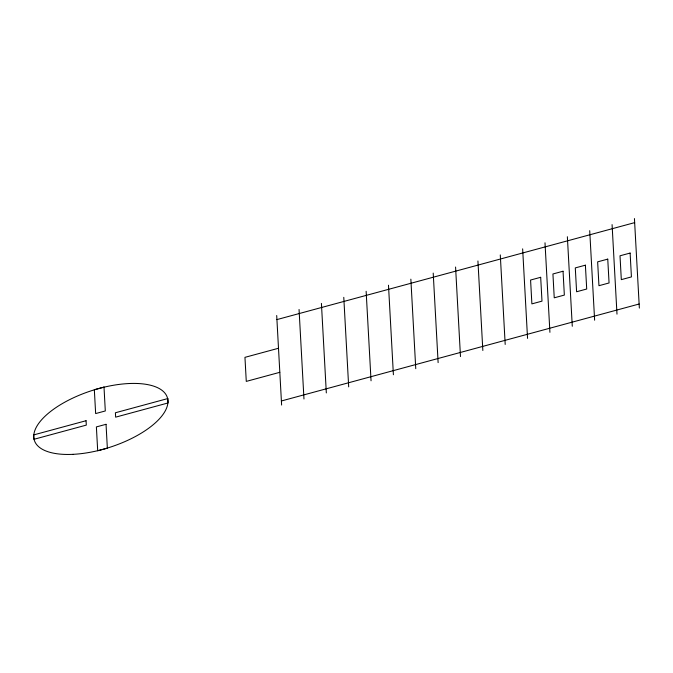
<?xml version="1.0" encoding="UTF-8"?>
<svg xmlns="http://www.w3.org/2000/svg" width="673" height="673" viewBox="0 0 673 673"><rect width="100%" height="100%" fill="white"/><g stroke="black" fill="none" stroke-linecap="round" stroke-linejoin="round"><path stroke-width="1.01" d="M276.923 319.591L634.664 222.628M278.496 348.261L244.955 357.346L246.276 381.398L279.817 372.312M281.39 400.973L639.123 304.011M634.437 218.557L639.35 308.083M612.077 224.614L616.99 314.14M589.716 230.679L594.629 320.197M567.364 236.736L572.277 326.262M545.004 242.802L549.917 332.319M522.643 248.859L527.556 338.384M500.283 254.916L505.196 344.441M477.931 260.981L482.844 350.498M455.571 267.038L460.483 356.564M433.21 273.103L438.123 362.621M410.85 279.16L415.763 368.686M388.489 285.217L393.402 374.743M366.137 291.283L371.05 380.8M343.777 297.34L348.69 386.866M321.416 303.405L326.329 392.923M299.056 309.462L303.969 398.988M276.704 315.519L281.617 405.045M104.004 387.11L94.338 389.726L95.65 413.575L105.308 410.959L104.004 387.11M540.68 277.301L530.576 280.035L531.88 303.885L541.984 301.142L540.68 277.301M563.04 271.236L552.928 273.978L554.241 297.819L564.344 295.085L563.04 271.236M585.392 265.179L575.289 267.913L576.601 291.762L586.705 289.02L585.392 265.179M607.753 259.113L597.649 261.856L598.953 285.705L609.065 282.963L607.753 259.113M630.113 253.056L620.01 255.799L621.314 279.64L631.425 276.906L630.113 253.056M86.06 420.718L33.65 434.926L33.894 439.318L86.304 425.109L86.06 420.718M167.804 398.559L115.394 412.768L115.638 417.159L168.04 402.959L167.804 398.559M106.04 424.301L96.382 426.918L97.694 450.767L107.352 448.151L106.04 424.301M73.046 454.334A69.849 29.738 -17.9 0 0 167.627 398.626A69.849 29.738 -17.9 0 0 61.866 403.859A69.849 29.738 -17.9 0 0 73.046 454.334"/></g></svg>
